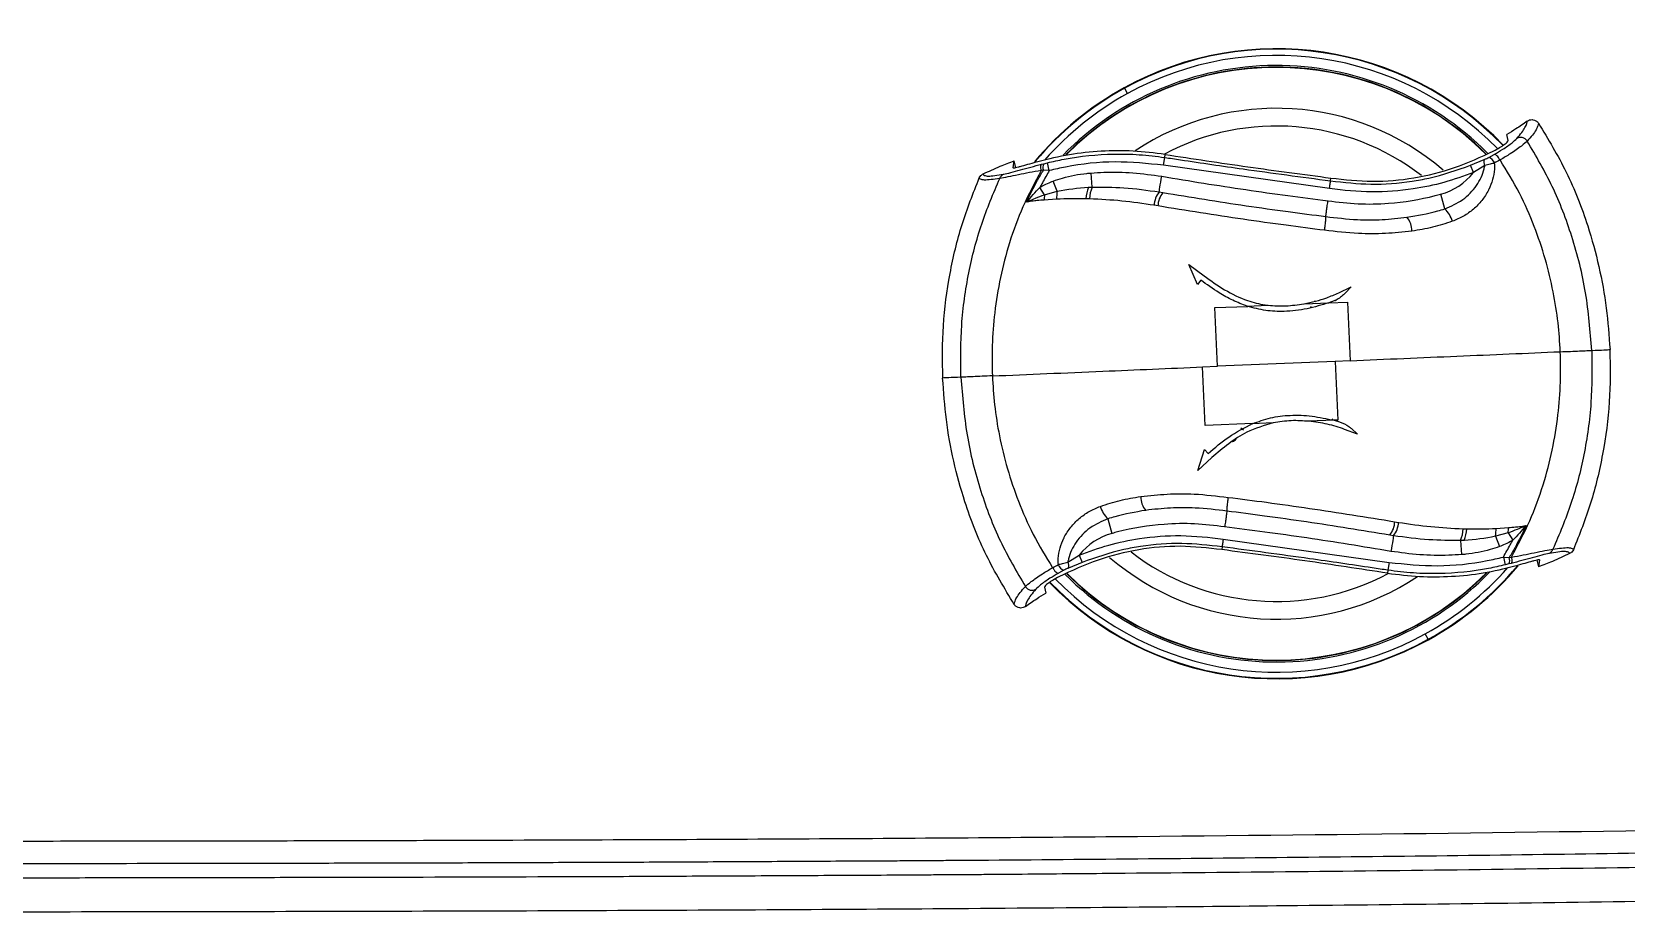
# Model space of a CAD drawing. Extents: x -50 to 28, y -10 to 124.
# Drawn here: x -9.83 to 0.22, y 3.08 to 8.64 of the extents above; entities that cross this region are included whole.
import ezdxf

# ---------------------------------------------------------------- set-up
doc = ezdxf.new("R2010")
doc.units = 0
doc.header["$MEASUREMENT"] = 0
doc.layers.add('GEOMETRY', color=2, linetype='Continuous', lineweight=25)

# ---------------------------------------------------------------- blocks, each defined once
blk = doc.blocks.new('2026 EXCURSION-ENTICE')
at = {"layer": 'GEOMETRY'}
for p, q in [((8.542, -70.648), (8.541, -70.645)), ((8.542, -70.648), (8.561, -70.682)), ((11.121, -70.846), (11.121, -70.846)), ((10.963, -70.978), (10.955, -70.94)), ((8.789, -71.133), (8.796, -71.084)), ((8.796, -71.084), (8.798, -71.065)), ((10.725, -71.133), (10.811, -71.098)), ((10.84, -71.084), (10.874, -71.065)), ((7.626, -71.213), (7.636, -71.199)), ((7.839, -71.15), (7.846, -71.106)), ((7.857, -71.149), (7.846, -71.106)), ((8.031, -71.164), (8.017, -71.167)), ((8.019, -71.127), (8.033, -71.124)), ((8.068, -71.167), (8.031, -71.164)), ((8.033, -71.124), (8.056, -71.118)), ((8.068, -71.167), (8.056, -71.118)), ((8.338, -71.272), (8.331, -71.183)), ((9.835, -71.281), (8.789, -71.133)), ((10.744, -71.18), (10.725, -71.133)), ((10.816, -71.135), (10.744, -71.18)), ((8.037, -71.32), (8.009, -71.273)), ((8.037, -71.32), (8.118, -71.298)), ((8.118, -71.298), (8.093, -71.233)), ((8.314, -71.272), (8.338, -71.272)), ((8.761, -71.302), (8.785, -71.306)), ((9.842, -71.232), (9.844, -71.214)), ((8.114, -71.348), (8.036, -71.353)), ((8.322, -71.346), (8.299, -71.345)), ((8.754, -71.39), (8.729, -71.386)), ((10.562, -71.408), (10.537, -71.316)), ((9.812, -71.457), (9.812, -71.457)), ((9.002, -71.886), (8.949, -71.759)), ((8.949, -71.759), (9.044, -71.831)), ((9.024, -71.858), (9.002, -71.886)), ((9.894, -71.938), (9.972, -71.901)), ((9.972, -71.901), (9.937, -71.939)), ((9.675, -72.007), (9.832, -72.001)), ((9.746, -71.989), (9.741, -71.995)), ((9.829, -72.002), (9.949, -71.997)), ((9.865, -71.988), (9.832, -72.001)), ((9.868, -71.985), (9.874, -71.99)), ((9.949, -71.997), (9.965, -72.367)), ((9.113, -72.032), (9.32, -72.024)), ((9.128, -72.402), (9.113, -72.032)), ((9.317, -72.023), (9.448, -72.017)), ((9.722, -72.031), (9.716, -72.026)), ((9.035, -72.406), (9.128, -72.402)), ((9.051, -72.776), (9.035, -72.406)), ((9.5, -72.386), (9.128, -72.402)), ((9.872, -72.371), (9.5, -72.386)), ((9.965, -72.367), (9.872, -72.371)), ((9.872, -72.371), (9.887, -72.741)), ((9.351, -72.763), (9.051, -72.776)), ((9.276, -72.79), (9.292, -72.802)), ((9.48, -72.759), (9.348, -72.765)), ((9.864, -72.743), (9.706, -72.749)), ((9.847, -72.743), (9.856, -72.733)), ((9.887, -72.741), (9.86, -72.742)), ((9.864, -72.743), (9.898, -72.752)), ((10.011, -72.83), (9.931, -72.8)), ((9.974, -72.795), (10.011, -72.83)), ((9.004, -73.059), (9.047, -72.927)), ((9.093, -72.978), (9.004, -73.059)), ((9.047, -72.927), (9.07, -72.953)), ((8.438, -73.365), (8.463, -73.457)), ((9.188, -73.316), (9.188, -73.316)), ((10.246, -73.383), (10.271, -73.387)), ((9.165, -73.492), (10.211, -73.64)), ((10.239, -73.471), (10.215, -73.467)), ((10.662, -73.501), (10.669, -73.59)), ((10.686, -73.501), (10.662, -73.501)), ((10.678, -73.427), (10.701, -73.428)), ((10.963, -73.453), (10.882, -73.475)), ((10.882, -73.475), (10.907, -73.54)), ((10.886, -73.425), (10.964, -73.42)), ((10.963, -73.453), (10.991, -73.5)), ((8.184, -73.638), (8.256, -73.593)), ((8.256, -73.593), (8.275, -73.64)), ((9.158, -73.541), (9.156, -73.559)), ((10.932, -73.606), (10.944, -73.655)), ((10.932, -73.606), (10.969, -73.609)), ((10.969, -73.609), (10.983, -73.606)), ((11.374, -73.56), (11.364, -73.574)), ((8.16, -73.689), (8.126, -73.708)), ((8.275, -73.64), (8.189, -73.675)), ((10.204, -73.689), (10.202, -73.708)), ((10.211, -73.64), (10.204, -73.689)), ((10.967, -73.649), (10.944, -73.655)), ((10.981, -73.646), (10.967, -73.649)), ((11.143, -73.624), (11.154, -73.667)), ((11.161, -73.623), (11.154, -73.667)), ((8.037, -73.795), (8.045, -73.833)), ((7.879, -73.926), (7.879, -73.927)), ((10.458, -74.125), (10.439, -74.091)), ((10.458, -74.125), (10.459, -74.128))]:
    blk.add_line(p, q, dxfattribs=at)
at = {"layer": 'GEOMETRY', "flags": 128}
for points in [[(8.761, -71.302), (8.761, -71.3), (8.762, -71.294), (8.764, -71.284), (8.766, -71.272), (8.768, -71.257), (8.771, -71.24), (8.774, -71.222), (8.778, -71.203)], [(9.877, -71.983), (9.876, -71.986), (9.874, -71.99)], [(10.239, -73.471), (10.239, -73.473), (10.238, -73.479), (10.236, -73.488), (10.234, -73.501), (10.232, -73.516), (10.229, -73.532), (10.226, -73.551), (10.222, -73.57)]]:
    blk.add_lwpolyline(points, dxfattribs=at)
at = {"layer": 'GEOMETRY'}
for centre, radius, start, end in [((9.5, -72.386), 1.988, 43.9693, 118.8543), ((9.5, -72.386), 1.985, 43.9872, 118.8543), ((9.5, -72.386), 1.946, 44.227, 118.8543), ((9.5, -72.386), 1.882, 44.9478, 135.6368), ((9.5, -72.386), 1.872, 45.0734, 135.1452), ((9.5, -72.386), 1.87, 45.0963, 135.0575), ((9.5, -72.386), 1.988, 118.8543, 140.1197), ((9.5, -72.386), 1.985, 118.8543, 139.9894), ((9.5, -72.386), 1.946, 118.8543, 138.6256), ((9.5, -72.386), 1.612, 49.2862, 123.5769), ((9.5, -72.386), 1.5, 52.349, 118.092), ((10.863, -71.11), 0.0536, 167.2952, 207.7671), ((10.821, -71.138), 0.0574, 19.1171, 71.1042), ((8.082, -71.147), 0.0544, 155.6119, 198.2179), ((10.43, -70.931), 0.4, 285.4595, 321.5341), ((8.386, -71.341), 0.272, 170.7669, 181.3509), ((8.521, -71.353), 0.222, 158.7761, 177.9484), ((8.538, -71.356), 0.217, 157.2003, 177.4201), ((8.871, -71.392), 0.142, 140.6456, 177.7237), ((8.33, -71.348), 0.294, 174.6016, 181.0291), ((8.892, -71.394), 0.139, 140.6035, 178.5225), ((10.224, -71.546), 0.131, 358.8713, 40.1594), ((10.437, -71.539), 0.181, 16.6338, 46.1224), ((8.563, -73.234), 0.181, 196.6338, 226.1224), ((8.776, -73.227), 0.131, 178.8713, 220.1594), ((10.108, -73.379), 0.139, 320.6035, 358.5225), ((10.129, -73.381), 0.142, 320.6456, 357.7237), ((8.57, -73.842), 0.4, 105.4595, 141.5341), ((10.462, -73.417), 0.217, 337.2003, 357.4201), ((10.479, -73.42), 0.222, 338.7761, 357.9484), ((10.614, -73.431), 0.272, 350.7669, 1.3509), ((10.67, -73.425), 0.294, 354.6016, 1.0291), ((9.5, -72.386), 1.612, 229.2862, 303.5769), ((9.5, -72.386), 1.5, 232.349, 298.092), ((10.918, -73.626), 0.0544, 335.6119, 18.2179), ((8.179, -73.635), 0.0574, 199.1171, 251.1042), ((9.5, -72.386), 1.882, 224.9478, 315.6368), ((9.5, -72.386), 1.872, 225.0734, 315.1452), ((9.5, -72.386), 1.87, 225.0963, 315.0575), ((8.137, -73.663), 0.0536, 347.2952, 27.7671), ((9.5, -72.386), 1.946, 298.8543, 318.6256), ((9.5, -72.386), 1.985, 298.8543, 319.9894), ((9.5, -72.386), 1.988, 298.8543, 320.1197), ((9.5, -72.386), 1.988, 223.9693, 298.8543), ((9.5, -72.386), 1.985, 223.9872, 298.8543), ((9.5, -72.386), 1.946, 224.227, 298.8543)]:
    blk.add_arc(centre, radius, start, end, dxfattribs=at)
for points, knots in [([(36.859, -38.985), (36.859, -39.16), (36.859, -39.51), (36.859, -40.039), (36.859, -40.597), (36.859, -41.376), (36.858, -42.351), (36.855, -43.908), (36.846, -45.823), (36.821, -48.972), (36.769, -52.803), (36.678, -56.674), (36.579, -59.683), (36.498, -61.677), (36.42, -63.302), (36.353, -64.522), (36.286, -65.605), (36.213, -66.66), (36.126, -67.745), (36.035, -68.704), (35.97, -69.315), (35.938, -69.602), (35.924, -69.72), (35.913, -69.815), (35.904, -69.892), (35.896, -69.965), (35.867, -70.204), (35.796, -70.603), (35.662, -71.066), (35.528, -71.427), (35.412, -71.692), (35.284, -71.951), (35.095, -72.286), (34.826, -72.687), (34.456, -73.131), (34.042, -73.535), (33.588, -73.894), (33.1, -74.204), (32.582, -74.462), (32.13, -74.631), (31.76, -74.738), (31.526, -74.793), (31.337, -74.829), (31.218, -74.849), (31.123, -74.863), (31.057, -74.871), (30.985, -74.88), (30.842, -74.897), (30.622, -74.922), (30.243, -74.965), (29.765, -75.015), (29.193, -75.07), (28.615, -75.121), (27.863, -75.183), (26.899, -75.253), (25.76, -75.325), (24.592, -75.39), (22.878, -75.476), (20.508, -75.573), (17.428, -75.669), (14.538, -75.735), (11.889, -75.78), (10.038, -75.803), (8.533, -75.817), (7.442, -75.826), (6.273, -75.833), (4.745, -75.84), (3.208, -75.844), (1.667, -75.846), (0.492, -75.847), (-0.692, -75.847), (-1.866, -75.846), (-3.004, -75.844), (-3.751, -75.842), (-4.118, -75.841)], [0, 0, 0, 0, 0.007135, 0.014269, 0.02154, 0.029849, 0.046032, 0.061236, 0.093305, 0.124037, 0.189519, 0.249403, 0.281787, 0.312156, 0.330735, 0.348033, 0.361973, 0.37493, 0.391119, 0.406315, 0.414161, 0.41614, 0.418084, 0.419011, 0.420045, 0.421239, 0.422007, 0.429856, 0.437694, 0.441616, 0.445539, 0.449461, 0.453383, 0.461225, 0.469067, 0.476909, 0.484751, 0.492594, 0.500437, 0.50828, 0.512202, 0.516124, 0.518085, 0.520047, 0.521015, 0.52201, 0.522757, 0.523955, 0.527873, 0.531772, 0.53951, 0.547462, 0.55518, 0.563151, 0.578208, 0.59453, 0.609664, 0.62587, 0.664452, 0.706296, 0.751407, 0.782189, 0.814248, 0.826805, 0.843537, 0.858702, 0.8744, 0.905792, 0.921312, 0.937214, 0.953632, 0.969569, 0.985025, 1, 1, 1, 1]), ([(-4.118, -75.625), (-3.925, -75.625), (-3.733, -75.626), (-3.347, -75.627), (-3.155, -75.627), (-2.769, -75.628), (-2.576, -75.628), (-2.191, -75.629), (-1.998, -75.629), (-1.035, -75.63), (-0.265, -75.63), (0.698, -75.63), (0.89, -75.63), (1.275, -75.63), (1.468, -75.63), (1.853, -75.629), (2.046, -75.629), (2.432, -75.628), (2.626, -75.628), (3.011, -75.627), (3.204, -75.627), (3.589, -75.626), (3.782, -75.626), (4.359, -75.624), (4.744, -75.623), (5.322, -75.621), (5.515, -75.62), (5.9, -75.618), (6.093, -75.617), (6.478, -75.615), (6.67, -75.614), (6.959, -75.613), (7.055, -75.612), (7.176, -75.611), (7.2, -75.611), (7.247, -75.611), (7.269, -75.611), (7.312, -75.61), (7.332, -75.61), (7.369, -75.61), (7.386, -75.61), (7.433, -75.609), (7.461, -75.609), (7.515, -75.609), (7.542, -75.609), (7.59, -75.608), (7.607, -75.608), (7.644, -75.608), (7.664, -75.608), (7.707, -75.607), (7.729, -75.607), (7.776, -75.607), (7.801, -75.607), (8.017, -75.605), (8.21, -75.603), (8.787, -75.598), (9.172, -75.595), (10.328, -75.583), (11.099, -75.573), (12.641, -75.551), (13.412, -75.538), (14.953, -75.508), (15.724, -75.491), (17.263, -75.454), (18.033, -75.432), (19.572, -75.385), (20.341, -75.359), (21.495, -75.315), (21.88, -75.299), (22.648, -75.266), (23.032, -75.249), (23.608, -75.222), (23.8, -75.213), (24.184, -75.194), (24.376, -75.184), (24.664, -75.169), (24.76, -75.163), (24.95, -75.153), (25.046, -75.148), (25.238, -75.137), (25.334, -75.132), (25.526, -75.121), (25.622, -75.115), (26.486, -75.064), (27.253, -75.013), (28.402, -74.922), (28.785, -74.89), (29.358, -74.837), (29.549, -74.818), (29.836, -74.789), (29.979, -74.775), (30.146, -74.757), (30.23, -74.748), (30.266, -74.744), (30.289, -74.742), (30.301, -74.74), (30.325, -74.738), (30.336, -74.737), (30.353, -74.735), (30.364, -74.733), (30.376, -74.732), (30.406, -74.729), (30.43, -74.726), (30.502, -74.718), (30.549, -74.713), (30.645, -74.702), (30.692, -74.697), (30.788, -74.686), (30.835, -74.68), (30.895, -74.673), (30.907, -74.672), (30.931, -74.669), (30.942, -74.667), (30.965, -74.665), (30.977, -74.663), (31, -74.66), (31.012, -74.659), (31.047, -74.655), (31.07, -74.651), (31.115, -74.645), (31.138, -74.642), (31.253, -74.624), (31.344, -74.608), (31.616, -74.552), (31.795, -74.505), (32.148, -74.393), (32.322, -74.328), (32.831, -74.107), (33.155, -73.924), (33.759, -73.495), (34.039, -73.249), (34.541, -72.706), (34.764, -72.408), (35.144, -71.772), (35.301, -71.435), (35.482, -70.91), (35.533, -70.732), (35.596, -70.461), (35.615, -70.371), (35.639, -70.234), (35.647, -70.188), (35.657, -70.119), (35.661, -70.096), (35.667, -70.051), (35.67, -70.028), (35.676, -69.981), (35.679, -69.958), (35.684, -69.911), (35.687, -69.887), (35.696, -69.815), (35.701, -69.768), (35.718, -69.625), (35.729, -69.529), (35.76, -69.243), (35.781, -69.052), (35.878, -68.097), (35.944, -67.332), (36.03, -66.182), (36.056, -65.798), (36.105, -65.031), (36.128, -64.647), (36.193, -63.495), (36.232, -62.726), (36.302, -61.187), (36.333, -60.419), (36.389, -58.88), (36.414, -58.111), (36.46, -56.573), (36.48, -55.805), (36.516, -54.27), (36.532, -53.502), (36.56, -51.965), (36.572, -51.196), (36.588, -50.041), (36.593, -49.656), (36.602, -48.887), (36.606, -48.501), (36.614, -47.731), (36.617, -47.347), (36.623, -46.576), (36.626, -46.19), (36.631, -45.42), (36.633, -45.035), (36.636, -44.265), (36.638, -43.879), (36.64, -43.108), (36.641, -42.723), (36.642, -41.953), (36.643, -41.568), (36.643, -40.99), (36.643, -40.798), (36.643, -40.509), (36.643, -40.413), (36.643, -40.268), (36.643, -40.22), (36.643, -40.148), (36.643, -40.124), (36.643, -40.079), (36.643, -40.057), (36.643, -40.015), (36.643, -39.995), (36.643, -39.957), (36.643, -39.939), (36.643, -39.886), (36.643, -39.852), (36.643, -39.797), (36.643, -39.778), (36.643, -39.739), (36.643, -39.718), (36.643, -39.674), (36.643, -39.651), (36.643, -39.604), (36.643, -39.579), (36.643, -39.507), (36.643, -39.459), (36.643, -39.364), (36.643, -39.317), (36.643, -39.223), (36.643, -39.176), (36.643, -39.081), (36.643, -39.033), (36.643, -38.985)], [0, 0, 0, 0, 0.007812, 0.007812, 0.015625, 0.015625, 0.023437, 0.023437, 0.03125, 0.03125, 0.0625, 0.0625, 0.070312, 0.070312, 0.078125, 0.078125, 0.085937, 0.085937, 0.09375, 0.09375, 0.101562, 0.101562, 0.109375, 0.109375, 0.125, 0.125, 0.132812, 0.132812, 0.140625, 0.140625, 0.148437, 0.148437, 0.152344, 0.152344, 0.15332, 0.15332, 0.154297, 0.154297, 0.155273, 0.155273, 0.15625, 0.15625, 0.158203, 0.158203, 0.160156, 0.160156, 0.161133, 0.161133, 0.162109, 0.162109, 0.163086, 0.163086, 0.164062, 0.164062, 0.171875, 0.171875, 0.1875, 0.1875, 0.21875, 0.21875, 0.25, 0.25, 0.28125, 0.28125, 0.3125, 0.3125, 0.34375, 0.34375, 0.359375, 0.359375, 0.375, 0.375, 0.382812, 0.382812, 0.390625, 0.390625, 0.394531, 0.394531, 0.398437, 0.398437, 0.402344, 0.402344, 0.40625, 0.40625, 0.4375, 0.4375, 0.453125, 0.453125, 0.460937, 0.460937, 0.464844, 0.466797, 0.467773, 0.468262, 0.468262, 0.46875, 0.46875, 0.469238, 0.469238, 0.469482, 0.469727, 0.469727, 0.470703, 0.470703, 0.472656, 0.472656, 0.474609, 0.474609, 0.476562, 0.476562, 0.477051, 0.477051, 0.477539, 0.477539, 0.478027, 0.478027, 0.478516, 0.478516, 0.479492, 0.479492, 0.480469, 0.480469, 0.484375, 0.484375, 0.492187, 0.492187, 0.5, 0.5, 0.515625, 0.515625, 0.53125, 0.53125, 0.546875, 0.546875, 0.5625, 0.5625, 0.570312, 0.570312, 0.574219, 0.574219, 0.576172, 0.576172, 0.577148, 0.577148, 0.578125, 0.578125, 0.579102, 0.579102, 0.580078, 0.580078, 0.582031, 0.582031, 0.585937, 0.585937, 0.59375, 0.59375, 0.625, 0.625, 0.640625, 0.640625, 0.65625, 0.65625, 0.6875, 0.6875, 0.71875, 0.71875, 0.75, 0.75, 0.78125, 0.78125, 0.8125, 0.8125, 0.84375, 0.84375, 0.859375, 0.859375, 0.875, 0.875, 0.890625, 0.890625, 0.90625, 0.90625, 0.921875, 0.921875, 0.9375, 0.9375, 0.953125, 0.953125, 0.96875, 0.96875, 0.976562, 0.976562, 0.980469, 0.980469, 0.982422, 0.982422, 0.983398, 0.983398, 0.984375, 0.984375, 0.985352, 0.985352, 0.986328, 0.986328, 0.988281, 0.988281, 0.989258, 0.989258, 0.990234, 0.990234, 0.991211, 0.991211, 0.992187, 0.992187, 0.994141, 0.994141, 0.996094, 0.996094, 0.998047, 0.998047, 1, 1, 1, 1]), ([(0, -75.54), (0.179, -75.54), (0.448, -75.54), (0.739, -75.54), (0.862, -75.54), (0.896, -75.54), (0.918, -75.54), (0.93, -75.54), (0.952, -75.54), (0.964, -75.54), (0.989, -75.54), (1.003, -75.54), (1.043, -75.54), (1.072, -75.54), (1.112, -75.54), (1.125, -75.54), (1.149, -75.54), (1.161, -75.54), (1.194, -75.54), (1.217, -75.54), (1.284, -75.54), (1.329, -75.54), (1.463, -75.54), (1.553, -75.54), (1.821, -75.539), (2, -75.539), (2.538, -75.538), (2.896, -75.538), (3.434, -75.537), (3.613, -75.536), (3.973, -75.535), (4.153, -75.535), (4.512, -75.534), (4.691, -75.533), (5.05, -75.532), (5.229, -75.531), (5.588, -75.53), (5.768, -75.529), (6.128, -75.527), (6.307, -75.526), (6.666, -75.524), (6.845, -75.523), (7.047, -75.522), (7.069, -75.522), (7.114, -75.522), (7.136, -75.521), (7.202, -75.521), (7.245, -75.521), (7.308, -75.52), (7.329, -75.52), (7.372, -75.52), (7.394, -75.52), (7.438, -75.519), (7.461, -75.519), (7.506, -75.519), (7.886, -75.516), (8.267, -75.513), (9.343, -75.503), (10.061, -75.496), (11.497, -75.478), (12.215, -75.467), (13.652, -75.443), (14.37, -75.43), (15.805, -75.399), (16.523, -75.382), (17.419, -75.359), (17.598, -75.354), (17.867, -75.346), (17.957, -75.344), (18.091, -75.34), (18.136, -75.339), (18.225, -75.336), (18.269, -75.335), (18.357, -75.332), (18.401, -75.331), (18.489, -75.328), (18.534, -75.327), (18.623, -75.324), (18.668, -75.323), (18.758, -75.32), (18.982, -75.313), (19.206, -75.306), (20.102, -75.277), (20.818, -75.251), (22.252, -75.194), (22.968, -75.163), (24.043, -75.111), (24.401, -75.093), (25.117, -75.054), (25.475, -75.034), (26.55, -74.969), (27.266, -74.921), (28.697, -74.809), (29.412, -74.744), (30.149, -74.666), (30.171, -74.664), (30.216, -74.659), (30.238, -74.657), (30.283, -74.652), (30.306, -74.649), (30.35, -74.644), (30.373, -74.642), (30.417, -74.637), (30.44, -74.635), (30.484, -74.63), (30.507, -74.627), (30.552, -74.622), (30.575, -74.619), (30.62, -74.614), (30.642, -74.612), (30.709, -74.604), (30.754, -74.599), (30.81, -74.592), (30.821, -74.591), (30.843, -74.588), (30.854, -74.587), (30.875, -74.585), (30.886, -74.583), (30.908, -74.581), (30.919, -74.58), (30.941, -74.577), (30.953, -74.576), (30.969, -74.574), (30.975, -74.573), (30.986, -74.571), (30.992, -74.571), (31.002, -74.569), (31.008, -74.569), (31.019, -74.567), (31.025, -74.567), (31.042, -74.564), (31.053, -74.563), (31.111, -74.555), (31.156, -74.548), (31.383, -74.511), (31.563, -74.472), (31.919, -74.375), (32.094, -74.317), (32.609, -74.117), (32.938, -73.947), (33.554, -73.543), (33.84, -73.308), (34.359, -72.785), (34.59, -72.496), (34.988, -71.876), (35.154, -71.545), (35.349, -71.028), (35.406, -70.853), (35.464, -70.63), (35.475, -70.585), (35.496, -70.496), (35.506, -70.451), (35.525, -70.361), (35.533, -70.316), (35.55, -70.226), (35.557, -70.18), (35.571, -70.089), (35.577, -70.044), (35.589, -69.953), (35.594, -69.908), (35.61, -69.774), (35.62, -69.685), (35.635, -69.551), (35.641, -69.507), (35.65, -69.417), (35.655, -69.372), (35.67, -69.239), (35.68, -69.149), (35.764, -68.346), (35.828, -67.63), (35.912, -66.557), (35.938, -66.199), (35.987, -65.482), (36.009, -65.124), (36.052, -64.408), (36.072, -64.049), (36.11, -63.332), (36.129, -62.974), (36.163, -62.257), (36.18, -61.898), (36.203, -61.361), (36.211, -61.182), (36.222, -60.913), (36.226, -60.823), (36.233, -60.644), (36.236, -60.555), (36.247, -60.287), (36.254, -60.108), (36.267, -59.749), (36.274, -59.57), (36.293, -59.033), (36.305, -58.674), (36.34, -57.6), (36.361, -56.884), (36.418, -54.734), (36.448, -53.3), (36.483, -51.15), (36.494, -50.433), (36.507, -49.357), (36.511, -48.999), (36.519, -48.282), (36.522, -47.924), (36.529, -47.207), (36.531, -46.849), (36.537, -46.132), (36.539, -45.773), (36.545, -44.698), (36.548, -43.981), (36.552, -42.547), (36.553, -41.83), (36.553, -40.933), (36.553, -40.754), (36.553, -40.485), (36.553, -40.396), (36.553, -40.261), (36.553, -40.194), (36.553, -40.116), (36.553, -40.082), (36.553, -40.06), (36.553, -40.048), (36.553, -40.026), (36.553, -40.015), (36.553, -39.994), (36.553, -39.983), (36.553, -39.953), (36.553, -39.934), (36.553, -39.896), (36.553, -39.877), (36.553, -39.846), (36.553, -39.836), (36.553, -39.814), (36.553, -39.803), (36.553, -39.702), (36.553, -39.612), (36.553, -39.343), (36.553, -39.164), (36.553, -38.985)], [0, 0, 0, 0, 0.007812, 0.011719, 0.012695, 0.013184, 0.013184, 0.013672, 0.013672, 0.01416, 0.01416, 0.014648, 0.014648, 0.015625, 0.015625, 0.016113, 0.016113, 0.016602, 0.016602, 0.017578, 0.017578, 0.019531, 0.019531, 0.023437, 0.023437, 0.03125, 0.03125, 0.046875, 0.046875, 0.054687, 0.054687, 0.0625, 0.0625, 0.070312, 0.070312, 0.078125, 0.078125, 0.085937, 0.085937, 0.09375, 0.09375, 0.101562, 0.101562, 0.102539, 0.102539, 0.103516, 0.103516, 0.105469, 0.105469, 0.106445, 0.106445, 0.107422, 0.107422, 0.108398, 0.108398, 0.109375, 0.125, 0.125, 0.15625, 0.15625, 0.1875, 0.1875, 0.21875, 0.21875, 0.25, 0.25, 0.257812, 0.257812, 0.261719, 0.261719, 0.263672, 0.263672, 0.265625, 0.265625, 0.267578, 0.267578, 0.269531, 0.269531, 0.271484, 0.271484, 0.273437, 0.28125, 0.28125, 0.3125, 0.3125, 0.34375, 0.34375, 0.359375, 0.359375, 0.375, 0.375, 0.40625, 0.40625, 0.4375, 0.4375, 0.438477, 0.438477, 0.439453, 0.439453, 0.44043, 0.44043, 0.441406, 0.441406, 0.442383, 0.442383, 0.443359, 0.443359, 0.444336, 0.444336, 0.445312, 0.445312, 0.447266, 0.447266, 0.447754, 0.447754, 0.448242, 0.448242, 0.44873, 0.44873, 0.449219, 0.449219, 0.449707, 0.449707, 0.449951, 0.449951, 0.450195, 0.450195, 0.450439, 0.450439, 0.450684, 0.450684, 0.451172, 0.451172, 0.453125, 0.453125, 0.460937, 0.460937, 0.46875, 0.46875, 0.484375, 0.484375, 0.5, 0.5, 0.515625, 0.515625, 0.53125, 0.53125, 0.539062, 0.539062, 0.541016, 0.541016, 0.542969, 0.542969, 0.544922, 0.544922, 0.546875, 0.546875, 0.548828, 0.548828, 0.550781, 0.550781, 0.554687, 0.554687, 0.556641, 0.556641, 0.558594, 0.558594, 0.5625, 0.5625, 0.59375, 0.59375, 0.609375, 0.609375, 0.625, 0.625, 0.640625, 0.640625, 0.65625, 0.65625, 0.671875, 0.671875, 0.679687, 0.679687, 0.683594, 0.683594, 0.6875, 0.6875, 0.695312, 0.695312, 0.703125, 0.703125, 0.71875, 0.71875, 0.75, 0.75, 0.8125, 0.8125, 0.84375, 0.84375, 0.859375, 0.859375, 0.875, 0.875, 0.890625, 0.890625, 0.90625, 0.90625, 0.9375, 0.9375, 0.96875, 0.96875, 0.976562, 0.976562, 0.980469, 0.980469, 0.982422, 0.983398, 0.983887, 0.983887, 0.984375, 0.984375, 0.984863, 0.984863, 0.985352, 0.985352, 0.986328, 0.986328, 0.987305, 0.987305, 0.987793, 0.987793, 0.988281, 0.988281, 0.992187, 0.992187, 1, 1, 1, 1]), ([(0, -75.399), (0.255, -75.399), (0.758, -75.399), (1.505, -75.398), (2.236, -75.397), (2.949, -75.396), (3.646, -75.395), (4.481, -75.392), (5.425, -75.389), (6.856, -75.382), (9.405, -75.364), (12.989, -75.319), (16.595, -75.243), (19.404, -75.16), (21.198, -75.096), (22.609, -75.037), (23.696, -74.987), (24.764, -74.932), (25.851, -74.871), (26.912, -74.803), (27.994, -74.724), (29.052, -74.635), (29.944, -74.547), (30.511, -74.485), (30.779, -74.454), (30.911, -74.438), (31.046, -74.422), (31.223, -74.395), (31.443, -74.353), (31.791, -74.268), (32.218, -74.127), (32.708, -73.906), (33.173, -73.634), (33.607, -73.316), (34.006, -72.954), (34.364, -72.552), (34.678, -72.115), (34.944, -71.647), (35.125, -71.236), (35.243, -70.897), (35.318, -70.639), (35.379, -70.378), (35.414, -70.18), (35.434, -70.047), (35.442, -69.985), (35.45, -69.918), (35.461, -69.827), (35.475, -69.711), (35.495, -69.534), (35.52, -69.313), (35.576, -68.789), (35.654, -67.985), (35.744, -66.914), (35.823, -65.831), (35.89, -64.769), (35.95, -63.695), (36.004, -62.626), (36.054, -61.54), (36.113, -60.128), (36.177, -58.332), (36.259, -55.525), (36.335, -51.922), (36.379, -48.352), (36.4, -45.428), (36.409, -43.277), (36.412, -41.471), (36.412, -40.224), (36.411, -39.515), (36.411, -39.164), (36.411, -38.985)], [0, 0, 0, 0, 0.011101, 0.021959, 0.032572, 0.042941, 0.053066, 0.062947, 0.079322, 0.094251, 0.125331, 0.190435, 0.250486, 0.282601, 0.312909, 0.328779, 0.344158, 0.360326, 0.375407, 0.391619, 0.406655, 0.422722, 0.437903, 0.445751, 0.447588, 0.449629, 0.451566, 0.453521, 0.457428, 0.461331, 0.46914, 0.47695, 0.484759, 0.492568, 0.500376, 0.508185, 0.515994, 0.523803, 0.531611, 0.535517, 0.539423, 0.543317, 0.547218, 0.548183, 0.549172, 0.549945, 0.551125, 0.553168, 0.555032, 0.55892, 0.562849, 0.578024, 0.5941, 0.609728, 0.625356, 0.640468, 0.65663, 0.672021, 0.68788, 0.71823, 0.75035, 0.810334, 0.87533, 0.905972, 0.937827, 0.969083, 0.984709, 0.992188, 1, 1, 1, 1]), ([(11.083, -70.855), (11.059, -70.872), (11.017, -70.901), (10.974, -70.928), (10.955, -70.94)], [0, 0, 0, 0, 0.561497, 1, 1, 1, 1]), ([(11.017, -70.964), (11.028, -70.951), (11.05, -70.926), (11.07, -70.895), (11.081, -70.871), (11.082, -70.86), (11.083, -70.855)], [0, 0, 0, 0, 0.266236, 0.532772, 0.799517, 1, 1, 1, 1]), ([(11.083, -70.855), (11.088, -70.852), (11.097, -70.847), (11.111, -70.845), (11.119, -70.846), (11.121, -70.846)], [0, 0, 0, 0, 0.420479, 0.840987, 1, 1, 1, 1]), ([(11.153, -70.868), (11.153, -70.868), (11.153, -70.873), (11.151, -70.885), (11.14, -70.909), (11.118, -70.942), (11.094, -70.968), (11.083, -70.981)], [0, 0, 0, 0, 0.0000042, 0.2011553, 0.4675333, 0.7338751, 1, 1, 1, 1]), ([(11.121, -70.846), (11.126, -70.848), (11.137, -70.851), (11.148, -70.86), (11.152, -70.866), (11.153, -70.868)], [0, 0, 0, 0, 0.42108, 0.842103, 1, 1, 1, 1]), ([(11.153, -70.868), (11.215, -70.969), (11.339, -71.175), (11.459, -71.483), (11.538, -71.772), (11.586, -72.033), (11.599, -72.209), (11.605, -72.297)], [0, 0, 0, 0, 0.234109, 0.475294, 0.650572, 0.82599, 1, 1, 1, 1]), ([(10.872, -71.043), (10.884, -71.036), (10.91, -71.022), (10.94, -71.002), (10.96, -70.985), (10.962, -70.981), (10.963, -70.978)], [0, 0, 0, 0, 0.247338, 0.496917, 0.748119, 1, 1, 1, 1]), ([(10.874, -71.065), (10.893, -71.054), (10.937, -71.028), (10.989, -70.991), (11.008, -70.972), (11.017, -70.964)], [0, 0, 0, 0, 0.276915, 0.668684, 1, 1, 1, 1]), ([(11.083, -70.981), (11.083, -70.981), (11.074, -70.989), (11.047, -71.013), (10.986, -71.056), (10.934, -71.087), (10.911, -71.1), (10.911, -71.1)], [0, 0, 0, 0, 0.000008, 0.330852, 0.722633, 0.999992, 1, 1, 1, 1]), ([(11.49, -72.302), (11.48, -72.18), (11.461, -71.937), (11.373, -71.59), (11.25, -71.267), (11.138, -71.075), (11.083, -70.981)], [0, 0, 0, 0, 0.261169, 0.523896, 0.765158, 1, 1, 1, 1]), ([(8.798, -71.065), (8.731, -71.057), (8.597, -71.04), (8.395, -71.042), (8.193, -71.063), (8.062, -71.095), (7.996, -71.111)], [0, 0, 0, 0, 0.251246, 0.499799, 0.748454, 1, 1, 1, 1]), ([(8.056, -71.118), (8.091, -71.11), (8.228, -71.079), (8.423, -71.06), (8.636, -71.064), (8.743, -71.077), (8.796, -71.084)], [0, 0, 0, 0, 0.144109, 0.565728, 0.782862, 1, 1, 1, 1]), ([(8.796, -71.084), (8.829, -71.089), (8.994, -71.114), (9.342, -71.165), (9.658, -71.207), (9.842, -71.232)], [0, 0, 0, 0, 0.094679, 0.473396, 1, 1, 1, 1]), ([(8.798, -71.065), (8.972, -71.092), (9.32, -71.145), (9.669, -71.191), (9.844, -71.214)], [0, 0, 0, 0, 0.500166, 1, 1, 1, 1]), ([(9.844, -71.214), (9.931, -71.224), (10.106, -71.244), (10.37, -71.219), (10.629, -71.156), (10.79, -71.081), (10.872, -71.043)], [0, 0, 0, 0, 0.248554, 0.495583, 0.746264, 1, 1, 1, 1]), ([(10.811, -71.098), (10.817, -71.095), (10.826, -71.091), (10.836, -71.086), (10.84, -71.084)], [0, 0, 0, 0, 0.566661, 1, 1, 1, 1]), ([(10.911, -71.1), (10.908, -71.095), (10.902, -71.085), (10.891, -71.073), (10.882, -71.065), (10.877, -71.065), (10.874, -71.065)], [0, 0, 0, 0, 0.25, 0.5, 0.75, 1, 1, 1, 1]), ([(10.911, -71.1), (10.911, -71.1), (10.899, -71.107), (10.887, -71.113), (10.875, -71.12)], [0, 0, 0, 0, 0.000054, 1, 1, 1, 1]), ([(11.291, -72.31), (11.288, -72.249), (11.279, -72.123), (11.248, -71.927), (11.199, -71.723), (11.128, -71.514), (11.036, -71.304), (10.954, -71.169), (10.911, -71.1)], [0, 0, 0, 0, 0.142489, 0.296828, 0.463359, 0.631911, 0.811027, 1, 1, 1, 1]), ([(7.636, -71.199), (7.64, -71.195), (7.645, -71.191), (7.65, -71.188), (7.65, -71.188)], [0, 0, 0, 0, 0.970738, 1, 1, 1, 1]), ([(7.636, -71.199), (7.636, -71.199), (7.636, -71.199), (7.636, -71.199), (7.636, -71.199), (7.636, -71.199), (7.636, -71.199)], [0, 0, 0, 0, 0.261542, 0.523085, 0.784627, 1, 1, 1, 1]), ([(7.65, -71.188), (7.686, -71.172), (7.75, -71.142), (7.817, -71.117), (7.846, -71.106)], [0, 0, 0, 0, 0.5612607, 1, 1, 1, 1]), ([(7.65, -71.188), (7.65, -71.188), (7.651, -71.192), (7.657, -71.199), (7.681, -71.203), (7.721, -71.2), (7.76, -71.193), (7.779, -71.19)], [0, 0, 0, 0, 0.0000043, 0.1999138, 0.466291, 0.7329421, 1, 1, 1, 1]), ([(8.017, -71.167), (7.977, -71.242), (7.898, -71.389), (7.815, -71.617), (7.756, -71.841), (7.721, -72.058), (7.705, -72.266), (7.707, -72.399), (7.709, -72.463)], [0, 0, 0, 0, 0.189485, 0.369047, 0.537787, 0.70438, 0.858337, 1, 1, 1, 1]), ([(8.017, -71.167), (8.017, -71.167), (7.991, -71.171), (7.941, -71.18), (7.869, -71.195), (7.803, -71.208), (7.769, -71.215), (7.756, -71.216), (7.756, -71.216)], [0, 0, 0, 0, 0.000007, 0.23425, 0.468205, 0.727369, 0.999993, 1, 1, 1, 1]), ([(7.779, -71.19), (7.78, -71.19), (7.791, -71.188), (7.823, -71.18), (7.902, -71.157), (7.973, -71.139), (8.019, -71.127)], [0, 0, 0, 0, 0.00679, 0.26377, 0.521324, 1, 1, 1, 1]), ([(7.996, -71.111), (7.979, -71.116), (7.943, -71.126), (7.901, -71.138), (7.872, -71.145), (7.854, -71.15), (7.841, -71.152), (7.84, -71.15), (7.839, -71.15)], [0, 0, 0, 0, 0.252997, 0.505468, 0.63111, 0.755, 0.877667, 1, 1, 1, 1]), ([(7.925, -71.365), (7.947, -71.319), (7.98, -71.251), (8.018, -71.185), (8.031, -71.164)], [0, 0, 0, 0, 0.67279, 1, 1, 1, 1]), ([(8.068, -71.167), (8.053, -71.192), (8.033, -71.227), (8.014, -71.263), (8.009, -71.273)], [0, 0, 0, 0, 0.7403172, 1, 1, 1, 1]), ([(8.789, -71.133), (8.687, -71.123), (8.481, -71.102), (8.239, -71.128), (8.102, -71.159), (8.068, -71.167)], [0, 0, 0, 0, 0.421785, 0.855806, 1, 1, 1, 1]), ([(8.093, -71.233), (8.112, -71.227), (8.181, -71.203), (8.261, -71.189), (8.323, -71.183), (8.331, -71.183)], [0, 0, 0, 0, 0.244817, 0.890119, 1, 1, 1, 1]), ([(8.331, -71.183), (8.358, -71.181), (8.446, -71.175), (8.596, -71.178), (8.717, -71.195), (8.778, -71.203)], [0, 0, 0, 0, 0.179766, 0.589888, 1, 1, 1, 1]), ([(10.744, -71.18), (10.682, -71.202), (10.558, -71.246), (10.343, -71.29), (10.1, -71.311), (9.924, -71.291), (9.835, -71.281)], [0, 0, 0, 0, 0.211886, 0.426495, 0.709771, 1, 1, 1, 1]), ([(9.842, -71.232), (9.927, -71.241), (10.098, -71.261), (10.306, -71.244), (10.518, -71.206), (10.639, -71.164), (10.725, -71.133)], [0, 0, 0, 0, 0.283419, 0.573785, 0.694349, 1, 1, 1, 1]), ([(10.562, -71.408), (10.602, -71.391), (10.68, -71.358), (10.766, -71.267), (10.805, -71.186), (10.814, -71.142), (10.816, -71.135)], [0, 0, 0, 0, 0.326467, 0.649772, 0.944537, 1, 1, 1, 1]), ([(10.875, -71.12), (10.876, -71.133), (10.877, -71.168), (10.866, -71.225), (10.85, -71.268), (10.827, -71.313), (10.798, -71.357), (10.745, -71.412), (10.682, -71.457), (10.634, -71.477), (10.61, -71.487)], [0, 0, 0, 0, 0.080051, 0.216058, 0.35225, 0.364217, 0.521886, 0.679672, 0.839798, 1, 1, 1, 1]), ([(10.875, -71.12), (10.867, -71.122), (10.847, -71.127), (10.827, -71.132), (10.816, -71.135)], [0, 0, 0, 0, 0.428848, 1, 1, 1, 1]), ([(7.396, -72.476), (7.394, -72.366), (7.392, -72.145), (7.436, -71.82), (7.51, -71.506), (7.588, -71.31), (7.626, -71.213)], [0, 0, 0, 0, 0.255077, 0.511442, 0.758288, 1, 1, 1, 1]), ([(7.51, -72.471), (7.509, -72.361), (7.507, -72.14), (7.554, -71.815), (7.633, -71.504), (7.715, -71.311), (7.756, -71.216)], [0, 0, 0, 0, 0.256165, 0.513456, 0.759672, 1, 1, 1, 1]), ([(7.756, -71.216), (7.756, -71.216), (7.735, -71.22), (7.698, -71.225), (7.657, -71.228), (7.634, -71.224), (7.627, -71.217), (7.626, -71.213), (7.626, -71.213)], [0, 0, 0, 0, 0.000004, 0.266332, 0.532745, 0.799205, 0.999996, 1, 1, 1, 1]), ([(7.925, -71.365), (7.926, -71.365), (7.952, -71.333), (7.981, -71.303), (8.009, -71.273)], [0, 0, 0, 0, 0.005588, 1, 1, 1, 1]), ([(8.009, -71.273), (8.009, -71.272), (8.025, -71.263), (8.053, -71.249), (8.081, -71.238), (8.093, -71.233)], [0, 0, 0, 0, 0.011008, 0.582346, 1, 1, 1, 1]), ([(8.118, -71.298), (8.118, -71.298), (8.182, -71.283), (8.248, -71.278), (8.314, -71.272)], [0, 0, 0, 0, 0.000003, 1, 1, 1, 1]), ([(8.338, -71.272), (8.405, -71.272), (8.546, -71.271), (8.686, -71.291), (8.761, -71.302)], [0, 0, 0, 0, 0.469505, 1, 1, 1, 1]), ([(8.778, -71.203), (8.866, -71.218), (9.042, -71.247), (9.307, -71.288), (9.569, -71.325), (9.741, -71.347), (9.826, -71.358)], [0, 0, 0, 0, 0.253152, 0.506303, 0.759455, 1, 1, 1, 1]), ([(9.835, -71.281), (9.836, -71.277), (9.837, -71.27), (9.838, -71.258), (9.84, -71.246), (9.842, -71.235), (9.842, -71.233), (9.842, -71.232)], [0, 0, 0, 0, 0.156952, 0.292848, 0.50075, 0.758485, 1, 1, 1, 1]), ([(7.925, -71.365), (7.926, -71.365), (7.927, -71.365), (7.932, -71.363), (7.95, -71.354), (7.986, -71.339), (8.018, -71.327), (8.037, -71.32)], [0, 0, 0, 0, 0.008704, 0.028164, 0.140671, 0.505692, 1, 1, 1, 1]), ([(8.036, -71.353), (8.021, -71.354), (8.001, -71.356), (7.968, -71.359), (7.948, -71.362), (7.931, -71.365), (7.927, -71.365), (7.926, -71.365), (7.925, -71.365)], [0, 0, 0, 0, 0.402763, 0.540351, 0.883966, 0.969863, 0.991344, 1, 1, 1, 1]), ([(8.299, -71.345), (8.237, -71.345), (8.175, -71.344), (8.114, -71.348), (8.114, -71.348)], [0, 0, 0, 0, 0.999997, 1, 1, 1, 1]), ([(8.729, -71.386), (8.661, -71.376), (8.525, -71.356), (8.39, -71.349), (8.322, -71.346)], [0, 0, 0, 0, 0.498618, 1, 1, 1, 1]), ([(9.804, -71.544), (9.724, -71.533), (9.552, -71.512), (9.291, -71.475), (9.021, -71.434), (8.843, -71.405), (8.754, -71.39)], [0, 0, 0, 0, 0.229461, 0.486303, 0.743151, 1, 1, 1, 1]), ([(8.785, -71.306), (8.872, -71.32), (9.046, -71.349), (9.309, -71.389), (9.565, -71.425), (9.733, -71.447), (9.812, -71.457), (9.812, -71.457)], [0, 0, 0, 0, 0.256515, 0.513024, 0.769529, 0.999998, 1, 1, 1, 1]), ([(9.812, -71.457), (9.812, -71.456), (9.812, -71.454), (9.815, -71.436), (9.818, -71.411), (9.822, -71.384), (9.825, -71.366), (9.826, -71.359), (9.826, -71.358)], [0, 0, 0, 0, 0.21465, 0.4293, 0.643959, 0.858638, 0.984804, 1, 1, 1, 1]), ([(9.826, -71.358), (9.889, -71.365), (10.016, -71.381), (10.243, -71.376), (10.418, -71.348), (10.525, -71.319), (10.537, -71.316)], [0, 0, 0, 0, 0.265428, 0.534251, 0.948774, 1, 1, 1, 1]), ([(9.804, -71.544), (9.805, -71.543), (9.805, -71.54), (9.807, -71.526), (9.81, -71.503), (9.812, -71.478), (9.813, -71.46), (9.812, -71.458), (9.812, -71.457)], [0, 0, 0, 0, 0.016932, 0.06342, 0.297587, 0.531734, 0.765867, 1, 1, 1, 1]), ([(9.812, -71.457), (9.878, -71.465), (9.997, -71.479), (10.169, -71.479), (10.272, -71.467), (10.324, -71.462)], [0, 0, 0, 0, 0.38809, 0.692552, 1, 1, 1, 1]), ([(10.324, -71.462), (10.389, -71.451), (10.47, -71.437), (10.548, -71.413), (10.562, -71.408)], [0, 0, 0, 0, 0.813268, 1, 1, 1, 1]), ([(10.61, -71.487), (10.569, -71.501), (10.486, -71.528), (10.399, -71.542), (10.355, -71.549)], [0, 0, 0, 0, 0.496729, 1, 1, 1, 1]), ([(10.355, -71.549), (10.299, -71.555), (10.188, -71.567), (10.003, -71.567), (9.876, -71.552), (9.804, -71.544)], [0, 0, 0, 0, 0.30526, 0.613391, 1, 1, 1, 1]), ([(9.317, -72.023), (9.286, -72.011), (9.224, -71.988), (9.126, -71.932), (9.061, -71.886), (9.024, -71.858)], [0, 0, 0, 0, 0.290934, 0.586377, 1, 1, 1, 1]), ([(9.044, -71.831), (9.087, -71.862), (9.172, -71.923), (9.302, -71.986), (9.398, -72.01), (9.442, -72.016), (9.448, -72.017)], [0, 0, 0, 0, 0.348463, 0.704595, 0.95486, 1, 1, 1, 1]), ([(9.832, -72.001), (9.787, -72.015), (9.694, -72.043), (9.559, -72.058), (9.431, -72.054), (9.355, -72.033), (9.317, -72.023)], [0, 0, 0, 0, 0.272572, 0.5517662, 0.7723999, 1, 1, 1, 1]), ([(9.675, -72.007), (9.723, -71.997), (9.799, -71.98), (9.869, -71.949), (9.894, -71.938)], [0, 0, 0, 0, 0.640526, 1, 1, 1, 1]), ([(9.937, -71.939), (9.92, -71.954), (9.898, -71.974), (9.872, -71.986), (9.865, -71.988)], [0, 0, 0, 0, 0.768919, 1, 1, 1, 1]), ([(9.448, -72.017), (9.486, -72.02), (9.561, -72.025), (9.636, -72.013), (9.674, -72.008)], [0, 0, 0, 0, 0.493768, 1, 1, 1, 1]), ([(11.49, -72.302), (11.491, -72.412), (11.493, -72.633), (11.446, -72.958), (11.367, -73.269), (11.285, -73.462), (11.244, -73.557)], [0, 0, 0, 0, 0.256165, 0.513456, 0.759672, 1, 1, 1, 1]), ([(11.291, -72.31), (11.313, -72.309), (11.358, -72.308), (11.414, -72.305), (11.461, -72.303), (11.48, -72.302), (11.49, -72.302)], [0, 0, 0, 0, 0.2471453, 0.5, 0.7528547, 1, 1, 1, 1]), ([(11.604, -72.297), (11.606, -72.407), (11.608, -72.628), (11.564, -72.953), (11.49, -73.267), (11.412, -73.463), (11.374, -73.56)], [0, 0, 0, 0, 0.255077, 0.511442, 0.758288, 1, 1, 1, 1]), ([(11.49, -72.302), (11.519, -72.301), (11.577, -72.298), (11.595, -72.297), (11.605, -72.297)], [0, 0, 0, 0, 0.4999713, 1, 1, 1, 1]), ([(7.709, -72.463), (7.823, -72.458), (8.052, -72.448), (8.39, -72.434), (8.719, -72.42), (8.93, -72.411), (9.035, -72.406)], [0, 0, 0, 0, 0.266527, 0.533937, 0.767143, 1, 1, 1, 1]), ([(9.965, -72.367), (10.078, -72.362), (10.305, -72.352), (10.64, -72.338), (10.971, -72.324), (11.185, -72.315), (11.291, -72.31)], [0, 0, 0, 0, 0.250045, 0.500453, 0.750633, 1, 1, 1, 1]), ([(10.983, -73.606), (11.023, -73.531), (11.102, -73.384), (11.185, -73.156), (11.244, -72.932), (11.279, -72.715), (11.295, -72.507), (11.293, -72.374), (11.291, -72.31)], [0, 0, 0, 0, 0.189485, 0.369047, 0.537787, 0.70438, 0.858337, 1, 1, 1, 1]), ([(7.51, -72.471), (7.481, -72.472), (7.423, -72.475), (7.405, -72.475), (7.395, -72.476)], [0, 0, 0, 0, 0.499971, 1, 1, 1, 1]), ([(7.847, -73.905), (7.785, -73.803), (7.661, -73.598), (7.541, -73.29), (7.461, -73.001), (7.414, -72.74), (7.401, -72.564), (7.395, -72.476)], [0, 0, 0, 0, 0.234109, 0.475294, 0.650572, 0.82599, 1, 1, 1, 1]), ([(7.709, -72.463), (7.687, -72.463), (7.642, -72.465), (7.586, -72.468), (7.539, -72.47), (7.52, -72.471), (7.51, -72.471)], [0, 0, 0, 0, 0.2471453, 0.5, 0.7528547, 1, 1, 1, 1]), ([(7.51, -72.471), (7.52, -72.592), (7.539, -72.836), (7.627, -73.183), (7.75, -73.506), (7.862, -73.698), (7.917, -73.792)], [0, 0, 0, 0, 0.261169, 0.523896, 0.765158, 1, 1, 1, 1]), ([(7.709, -72.463), (7.712, -72.523), (7.72, -72.65), (7.752, -72.846), (7.801, -73.05), (7.872, -73.258), (7.964, -73.469), (8.046, -73.604), (8.089, -73.673)], [0, 0, 0, 0, 0.142489, 0.296828, 0.463359, 0.631911, 0.811027, 1, 1, 1, 1]), ([(9.348, -72.765), (9.386, -72.751), (9.463, -72.723), (9.591, -72.708), (9.727, -72.713), (9.818, -72.733), (9.864, -72.743)], [0, 0, 0, 0, 0.2293803, 0.4669459, 0.7303226, 1, 1, 1, 1]), ([(9.07, -72.953), (9.112, -72.916), (9.197, -72.842), (9.298, -72.79), (9.349, -72.764)], [0, 0, 0, 0, 0.494006, 1, 1, 1, 1]), ([(9.48, -72.759), (9.423, -72.776), (9.323, -72.806), (9.197, -72.889), (9.128, -72.948), (9.093, -72.978)], [0, 0, 0, 0, 0.392409, 0.69329, 1, 1, 1, 1]), ([(9.707, -72.749), (9.669, -72.747), (9.593, -72.741), (9.518, -72.753), (9.48, -72.759)], [0, 0, 0, 0, 0.494572, 1, 1, 1, 1]), ([(9.931, -72.8), (9.895, -72.788), (9.822, -72.764), (9.745, -72.754), (9.706, -72.749)], [0, 0, 0, 0, 0.495432, 1, 1, 1, 1]), ([(9.898, -72.752), (9.919, -72.761), (9.946, -72.772), (9.969, -72.791), (9.974, -72.795)], [0, 0, 0, 0, 0.7689182, 1, 1, 1, 1]), ([(9.221, -72.877), (9.222, -72.877), (9.227, -72.876), (9.237, -72.872), (9.243, -72.865), (9.246, -72.861)], [0, 0, 0, 0, 0.039025, 0.518417, 1, 1, 1, 1]), ([(8.645, -73.224), (8.701, -73.218), (8.812, -73.206), (8.997, -73.205), (9.124, -73.221), (9.196, -73.229)], [0, 0, 0, 0, 0.3052597, 0.613391, 1, 1, 1, 1]), ([(8.125, -73.653), (8.124, -73.64), (8.123, -73.605), (8.134, -73.548), (8.15, -73.504), (8.173, -73.46), (8.202, -73.416), (8.255, -73.361), (8.318, -73.316), (8.366, -73.296), (8.39, -73.286)], [0, 0, 0, 0, 0.080051, 0.216058, 0.35225, 0.364217, 0.521886, 0.679672, 0.839798, 1, 1, 1, 1]), ([(8.39, -73.286), (8.431, -73.272), (8.514, -73.245), (8.601, -73.231), (8.645, -73.224)], [0, 0, 0, 0, 0.496729, 1, 1, 1, 1]), ([(8.676, -73.311), (8.611, -73.322), (8.53, -73.336), (8.452, -73.36), (8.438, -73.365)], [0, 0, 0, 0, 0.813268, 1, 1, 1, 1]), ([(9.188, -73.316), (9.122, -73.308), (9.003, -73.294), (8.831, -73.294), (8.728, -73.305), (8.676, -73.311)], [0, 0, 0, 0, 0.3880899, 0.6925523, 1, 1, 1, 1]), ([(9.196, -73.229), (9.195, -73.23), (9.195, -73.233), (9.193, -73.247), (9.19, -73.27), (9.188, -73.295), (9.187, -73.313), (9.188, -73.315), (9.188, -73.316)], [0, 0, 0, 0, 0.016932, 0.06342, 0.297587, 0.531734, 0.765867, 1, 1, 1, 1]), ([(9.196, -73.229), (9.276, -73.239), (9.448, -73.261), (9.709, -73.298), (9.979, -73.339), (10.157, -73.368), (10.246, -73.383)], [0, 0, 0, 0, 0.229461, 0.486303, 0.743151, 1, 1, 1, 1]), ([(8.438, -73.365), (8.398, -73.382), (8.32, -73.415), (8.234, -73.506), (8.195, -73.587), (8.186, -73.631), (8.184, -73.638)], [0, 0, 0, 0, 0.326467, 0.649772, 0.944537, 1, 1, 1, 1]), ([(9.174, -73.415), (9.111, -73.407), (8.984, -73.392), (8.757, -73.397), (8.582, -73.424), (8.475, -73.453), (8.463, -73.457)], [0, 0, 0, 0, 0.265428, 0.534251, 0.948774, 1, 1, 1, 1]), ([(9.188, -73.316), (9.188, -73.317), (9.188, -73.319), (9.185, -73.336), (9.182, -73.362), (9.178, -73.389), (9.175, -73.407), (9.174, -73.414), (9.174, -73.415)], [0, 0, 0, 0, 0.21465, 0.4293, 0.643959, 0.858638, 0.984804, 1, 1, 1, 1]), ([(10.222, -73.57), (10.134, -73.555), (9.958, -73.526), (9.693, -73.485), (9.431, -73.448), (9.258, -73.426), (9.174, -73.415)], [0, 0, 0, 0, 0.253152, 0.506303, 0.759455, 1, 1, 1, 1]), ([(10.215, -73.467), (10.128, -73.453), (9.954, -73.424), (9.691, -73.384), (9.435, -73.348), (9.267, -73.326), (9.188, -73.316), (9.188, -73.316)], [0, 0, 0, 0, 0.256515, 0.513024, 0.769529, 0.999998, 1, 1, 1, 1]), ([(10.271, -73.387), (10.339, -73.397), (10.475, -73.417), (10.61, -73.424), (10.678, -73.427)], [0, 0, 0, 0, 0.498618, 1, 1, 1, 1]), ([(11.075, -73.407), (11.074, -73.408), (11.073, -73.408), (11.068, -73.41), (11.05, -73.419), (11.014, -73.434), (10.982, -73.446), (10.963, -73.453)], [0, 0, 0, 0, 0.008704, 0.028164, 0.140671, 0.505692, 1, 1, 1, 1]), ([(10.964, -73.42), (10.979, -73.419), (10.999, -73.417), (11.032, -73.414), (11.052, -73.411), (11.069, -73.408), (11.073, -73.408), (11.074, -73.407), (11.075, -73.407)], [0, 0, 0, 0, 0.402763, 0.540351, 0.883966, 0.969863, 0.991344, 1, 1, 1, 1]), ([(11.075, -73.407), (11.053, -73.454), (11.02, -73.522), (10.982, -73.588), (10.969, -73.609)], [0, 0, 0, 0, 0.67279, 1, 1, 1, 1]), ([(11.075, -73.407), (11.074, -73.408), (11.048, -73.44), (11.019, -73.47), (10.991, -73.5)], [0, 0, 0, 0, 0.005588, 1, 1, 1, 1]), ([(8.256, -73.593), (8.318, -73.571), (8.442, -73.526), (8.657, -73.482), (8.9, -73.462), (9.076, -73.482), (9.165, -73.492)], [0, 0, 0, 0, 0.211886, 0.426495, 0.709771, 1, 1, 1, 1]), ([(9.165, -73.492), (9.164, -73.496), (9.163, -73.503), (9.162, -73.515), (9.16, -73.527), (9.158, -73.538), (9.158, -73.54), (9.158, -73.541)], [0, 0, 0, 0, 0.156952, 0.292848, 0.50075, 0.758485, 1, 1, 1, 1]), ([(10.662, -73.501), (10.595, -73.501), (10.454, -73.501), (10.314, -73.482), (10.239, -73.471)], [0, 0, 0, 0, 0.469505, 1, 1, 1, 1]), ([(10.882, -73.475), (10.882, -73.475), (10.818, -73.49), (10.752, -73.495), (10.686, -73.501)], [0, 0, 0, 0, 0.000003, 1, 1, 1, 1]), ([(10.701, -73.428), (10.763, -73.428), (10.825, -73.429), (10.886, -73.425), (10.886, -73.425)], [0, 0, 0, 0, 0.9999965, 1, 1, 1, 1]), ([(10.991, -73.5), (10.99, -73.501), (10.975, -73.51), (10.947, -73.524), (10.919, -73.535), (10.907, -73.54)], [0, 0, 0, 0, 0.011008, 0.582346, 1, 1, 1, 1]), ([(10.932, -73.606), (10.947, -73.58), (10.967, -73.545), (10.986, -73.51), (10.991, -73.5)], [0, 0, 0, 0, 0.740317, 1, 1, 1, 1]), ([(9.156, -73.559), (9.069, -73.549), (8.894, -73.529), (8.63, -73.554), (8.371, -73.617), (8.21, -73.692), (8.128, -73.73)], [0, 0, 0, 0, 0.248554, 0.495583, 0.746264, 1, 1, 1, 1]), ([(9.158, -73.541), (9.073, -73.532), (8.902, -73.512), (8.694, -73.529), (8.482, -73.567), (8.361, -73.609), (8.275, -73.64)], [0, 0, 0, 0, 0.283419, 0.573785, 0.694349, 1, 1, 1, 1]), ([(10.202, -73.708), (10.028, -73.681), (9.68, -73.628), (9.331, -73.582), (9.156, -73.559)], [0, 0, 0, 0, 0.500166, 1, 1, 1, 1]), ([(10.204, -73.689), (10.171, -73.684), (10.006, -73.659), (9.658, -73.608), (9.342, -73.566), (9.158, -73.541)], [0, 0, 0, 0, 0.0946787, 0.4733963, 1, 1, 1, 1]), ([(10.211, -73.64), (10.313, -73.65), (10.519, -73.671), (10.761, -73.645), (10.898, -73.614), (10.932, -73.606)], [0, 0, 0, 0, 0.421785, 0.855806, 1, 1, 1, 1]), ([(10.669, -73.59), (10.642, -73.592), (10.554, -73.597), (10.404, -73.595), (10.283, -73.578), (10.222, -73.57)], [0, 0, 0, 0, 0.179766, 0.589888, 1, 1, 1, 1]), ([(10.907, -73.54), (10.888, -73.546), (10.819, -73.57), (10.739, -73.584), (10.677, -73.59), (10.669, -73.59)], [0, 0, 0, 0, 0.244817, 0.890119, 1, 1, 1, 1]), ([(11.221, -73.583), (11.22, -73.583), (11.209, -73.585), (11.177, -73.593), (11.098, -73.616), (11.027, -73.634), (10.981, -73.646)], [0, 0, 0, 0, 0.00679, 0.26377, 0.521324, 1, 1, 1, 1]), ([(10.983, -73.606), (10.983, -73.606), (11.009, -73.602), (11.058, -73.593), (11.131, -73.578), (11.197, -73.564), (11.231, -73.558), (11.244, -73.557), (11.244, -73.557)], [0, 0, 0, 0, 0.000007, 0.23425, 0.468205, 0.727369, 0.999993, 1, 1, 1, 1]), ([(11.35, -73.584), (11.314, -73.601), (11.25, -73.631), (11.183, -73.656), (11.154, -73.667)], [0, 0, 0, 0, 0.561261, 1, 1, 1, 1]), ([(11.35, -73.584), (11.35, -73.584), (11.349, -73.581), (11.342, -73.574), (11.319, -73.57), (11.279, -73.573), (11.24, -73.58), (11.221, -73.583)], [0, 0, 0, 0, 0.000004, 0.199914, 0.466291, 0.732942, 1, 1, 1, 1]), ([(11.244, -73.557), (11.244, -73.557), (11.265, -73.553), (11.302, -73.548), (11.343, -73.545), (11.366, -73.549), (11.373, -73.556), (11.374, -73.56), (11.374, -73.56)], [0, 0, 0, 0, 0.000004, 0.266332, 0.532745, 0.799205, 0.999996, 1, 1, 1, 1]), ([(11.364, -73.574), (11.36, -73.578), (11.355, -73.582), (11.35, -73.584), (11.35, -73.584)], [0, 0, 0, 0, 0.970738, 1, 1, 1, 1]), ([(11.364, -73.574), (11.364, -73.574), (11.364, -73.574), (11.364, -73.574), (11.364, -73.574), (11.364, -73.574), (11.364, -73.574)], [0, 0, 0, 0, 0.261542, 0.523085, 0.784627, 1, 1, 1, 1]), ([(7.917, -73.792), (7.917, -73.792), (7.926, -73.784), (7.953, -73.76), (8.014, -73.717), (8.066, -73.686), (8.089, -73.673), (8.089, -73.673)], [0, 0, 0, 0, 0.0000079, 0.3308516, 0.7226328, 0.9999921, 1, 1, 1, 1]), ([(8.126, -73.708), (8.107, -73.719), (8.063, -73.744), (8.011, -73.782), (7.992, -73.801), (7.983, -73.809)], [0, 0, 0, 0, 0.276915, 0.668684, 1, 1, 1, 1]), ([(8.089, -73.673), (8.089, -73.673), (8.101, -73.666), (8.113, -73.66), (8.125, -73.653)], [0, 0, 0, 0, 0.000054, 1, 1, 1, 1]), ([(8.089, -73.673), (8.092, -73.678), (8.098, -73.688), (8.108, -73.7), (8.118, -73.707), (8.123, -73.708), (8.126, -73.708)], [0, 0, 0, 0, 0.2500001, 0.5000001, 0.7500001, 1, 1, 1, 1]), ([(8.125, -73.653), (8.133, -73.651), (8.153, -73.646), (8.173, -73.641), (8.184, -73.638)], [0, 0, 0, 0, 0.428848, 1, 1, 1, 1]), ([(8.189, -73.675), (8.183, -73.678), (8.174, -73.682), (8.164, -73.687), (8.16, -73.689)], [0, 0, 0, 0, 0.566661, 1, 1, 1, 1]), ([(10.202, -73.708), (10.269, -73.716), (10.403, -73.733), (10.605, -73.73), (10.807, -73.71), (10.938, -73.678), (11.004, -73.662)], [0, 0, 0, 0, 0.251246, 0.499799, 0.748454, 1, 1, 1, 1]), ([(10.944, -73.655), (10.909, -73.663), (10.772, -73.694), (10.577, -73.713), (10.364, -73.709), (10.257, -73.696), (10.204, -73.689)], [0, 0, 0, 0, 0.144109, 0.565728, 0.782862, 1, 1, 1, 1]), ([(11.004, -73.662), (11.021, -73.657), (11.057, -73.647), (11.099, -73.635), (11.128, -73.628), (11.146, -73.623), (11.159, -73.621), (11.16, -73.623), (11.161, -73.623)], [0, 0, 0, 0, 0.252997, 0.505468, 0.63111, 0.755, 0.877667, 1, 1, 1, 1]), ([(7.847, -73.905), (7.847, -73.905), (7.847, -73.9), (7.849, -73.888), (7.86, -73.864), (7.882, -73.831), (7.905, -73.805), (7.917, -73.792)], [0, 0, 0, 0, 0.000004, 0.201155, 0.467533, 0.733875, 1, 1, 1, 1]), ([(7.983, -73.809), (7.972, -73.822), (7.95, -73.847), (7.93, -73.878), (7.919, -73.902), (7.918, -73.913), (7.917, -73.918)], [0, 0, 0, 0, 0.266236, 0.532772, 0.799517, 1, 1, 1, 1]), ([(8.128, -73.73), (8.116, -73.737), (8.09, -73.751), (8.06, -73.771), (8.04, -73.788), (8.038, -73.792), (8.037, -73.795)], [0, 0, 0, 0, 0.2473383, 0.4969173, 0.7481189, 1, 1, 1, 1]), ([(7.879, -73.927), (7.874, -73.925), (7.863, -73.922), (7.852, -73.913), (7.848, -73.907), (7.847, -73.905)], [0, 0, 0, 0, 0.42108, 0.842103, 1, 1, 1, 1]), ([(7.917, -73.918), (7.912, -73.921), (7.903, -73.926), (7.889, -73.928), (7.881, -73.927), (7.879, -73.926)], [0, 0, 0, 0, 0.420479, 0.840987, 1, 1, 1, 1]), ([(7.917, -73.918), (7.941, -73.901), (7.983, -73.872), (8.026, -73.845), (8.045, -73.833)], [0, 0, 0, 0, 0.5614968, 1, 1, 1, 1])]:
    blk.add_open_spline(points, degree=3, knots=knots, dxfattribs=at)
for points in [[(11.083, -70.981), (11.079, -70.976), (11.07, -70.966), (11.052, -70.958), (11.033, -70.956), (11.022, -70.961), (11.017, -70.964)], [(7.756, -71.216), (7.757, -71.213), (7.76, -71.207), (7.765, -71.2), (7.772, -71.194), (7.777, -71.191), (7.779, -71.19)], [(8.017, -71.167), (8.016, -71.162), (8.015, -71.152), (8.014, -71.14), (8.016, -71.131), (8.018, -71.129), (8.019, -71.127)], [(10.983, -73.606), (10.984, -73.611), (10.985, -73.621), (10.986, -73.633), (10.984, -73.642), (10.982, -73.644), (10.981, -73.646)], [(11.244, -73.557), (11.243, -73.56), (11.24, -73.565), (11.235, -73.573), (11.228, -73.579), (11.223, -73.582), (11.221, -73.583)], [(7.917, -73.792), (7.921, -73.797), (7.93, -73.807), (7.947, -73.815), (7.967, -73.816), (7.978, -73.812), (7.983, -73.809)]]:
    blk.add_open_spline(points, degree=3, dxfattribs=at)

msp = doc.modelspace()

# ---------------------------------------------------------------- block references
msp.add_blockref('2026 EXCURSION-ENTICE', (-11.482, 78.927))

doc.saveas('drawing.dxf')
